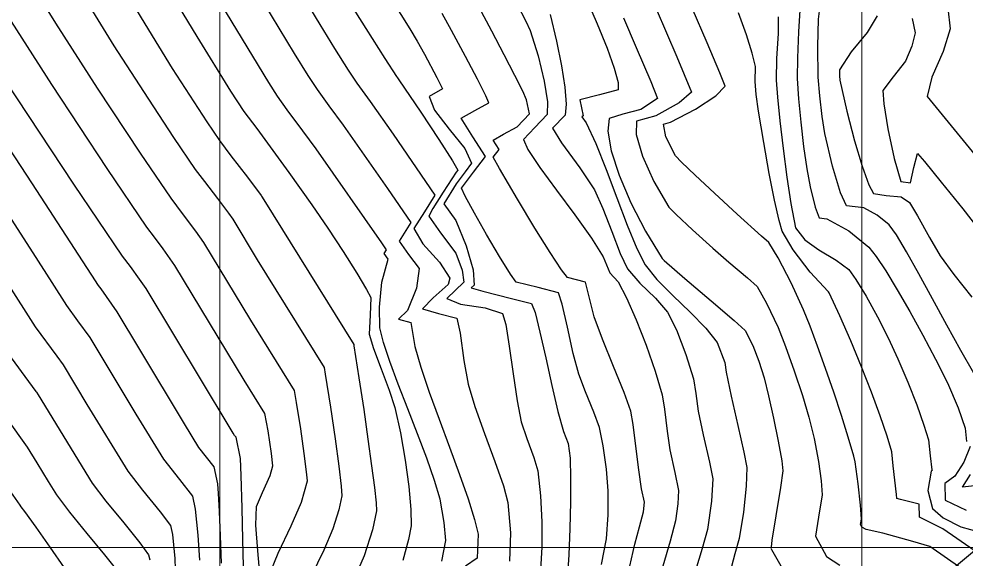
# Model space of a CAD drawing. Extents: x -427 to 62994, y 410 to 109394.
# Drawn here: x 62477.29 to 62514.17, y 108990.87 to 109011.9 of the extents above; entities that cross this region are included whole.
import ezdxf

# ---------------------------------------------------------------- set-up
doc = ezdxf.new("R2010")
doc.units = 0
doc.header["$MEASUREMENT"] = 0
for name, color, linetype in [('coordinate', 2, 'Continuous'), ('curve livello 1 m', 2, 'Continuous'), ('curve livello 5 m', 7, 'Continuous')]:
    doc.layers.add(name, color=color, linetype=linetype)
doc.layers.add('no_plot', color=5, linetype='Continuous', plot=False)

msp = doc.modelspace()

# ---------------------------------------------------------------- linework, layer by layer
at = {"layer": 'coordinate', "linetype": 'Continuous', "lineweight": 0}
for p, q in [((62485.112, 109075.997), (62485.112, 108928.82)), ((62510.112, 109075.997), (62510.112, 108928.82)), ((62447.509, 108991.319), (62546.999, 108991.319))]:
    msp.add_line(p, q, dxfattribs=at)
at = {"layer": 'curve livello 1 m', "flags": 128}
for points in [[(62493.75, 108990.797), (62493.905, 108991.591), (62493.905, 108991.591), (62493.85, 108992.3), (62493.685, 108993.202), (62493.685, 108993.202), (62493.472, 108993.935), (62493.168, 108994.802), (62492.808, 108995.751), (62492.425, 108996.729), (62492.054, 108997.683), (62491.727, 108998.561), (62491.478, 108999.31), (62491.343, 108999.878), (62491.343, 108999.878), (62491.331, 109000.682), (62491.421, 109001.66), (62491.421, 109001.66), (62491.665, 109002.557), (62491.508, 109002.773), (62491.6, 109002.92), (62491.417, 109003.186), (62488.856, 109006.848), (62488.341, 109007.552), (62487.738, 109008.367), (62487.352, 109008.899), (62487.352, 109008.899), (62487.017, 109009.428), (62483.498, 109015.232)], [(62486.768, 109015.372), (62488.999, 109011.685), (62489.58, 109010.755), (62490.114, 109009.912), (62490.443, 109009.406), (62490.967, 109008.691), (62491.861, 109007.414), (62493.484, 109005.045), (62493.076, 109004.392), (62492.67, 109003.741), (62493.018, 109003.153), (62493.666, 109002.438), (62494.066, 109001.812), (62493.997, 109001.558), (62493.416, 109001.044), (62493.006, 109000.619), (62493.622, 109000.436), (62494.334, 109000.256), (62494.464, 108999.674), (62494.617, 108998.603), (62494.778, 108997.681), (62495.044, 108996.819), (62495.422, 108995.762), (62495.822, 108994.675), (62496.155, 108993.725), (62496.329, 108993.079), (62496.425, 108991.894), (62496.389, 108990.791)], [(62485.314, 109015.009), (62488.008, 109010.556), (62488.54, 109009.708), (62488.897, 109009.153), (62489.356, 109008.526), (62489.912, 109007.769), (62489.912, 109007.769), (62491.639, 109005.3), (62492.542, 109003.982), (62492.089, 109003.257), (62492.461, 109002.733), (62492.866, 109002.184), (62492.774, 109001.421), (62492.422, 109000.556), (62492.062, 109000.215), (62492.545, 109000.082), (62492.706, 108999.145), (62492.941, 108998.342), (62493.267, 108997.378), (62493.648, 108996.319), (62494.05, 108995.228), (62494.438, 108994.171), (62494.777, 108993.212), (62495.031, 108992.415), (62495.167, 108991.844), (62495.167, 108991.844), (62495.137, 108990.906), (62494.672, 108990.595)], [(62482.617, 109013.861), (62484.212, 109011.22), (62485.521, 109009.096), (62486.044, 109008.3), (62486.55, 109007.632), (62487.8, 109005.926), (62488.689, 109004.67), (62489.316, 109003.759), (62489.91, 109002.843), (62490.439, 109002.002), (62490.824, 109001.363), (62490.988, 109001.054), (62490.964, 109000.374), (62490.926, 108999.633), (62491.09, 108999.068), (62491.39, 108998.282), (62491.709, 108997.455), (62491.93, 108996.769), (62492.141, 108995.785), (62492.324, 108994.722), (62492.465, 108993.693), (62492.548, 108992.806), (62492.559, 108992.173), (62492.456, 108991.631), (62492.232, 108990.812)], [(62501.695, 109013.241), (62502.905, 109010.428), (62503.475, 109009.048), (62503.003, 109008.639), (62502.083, 109008.132), (62501.332, 109007.922), (62501.322, 109007.401), (62501.569, 109006.564), (62502.014, 109005.571), (62502.596, 109004.576), (62502.884, 109004.29), (62503.519, 109003.697), (62504.313, 109002.975), (62504.933, 109002.438), (62505.653, 109001.823), (62506.032, 109001.487), (62506.4, 109000.842), (62506.851, 108999.884), (62507.141, 108999.144), (62507.476, 108998.208), (62507.798, 108997.239), (62508.051, 108996.401), (62508.249, 108995.568), (62508.422, 108994.677), (62508.524, 108993.917), (62508.566, 108993.371), (62508.419, 108992.504), (62508.311, 108991.764), (62508.734, 108990.973), (62509.257, 108990.641)], [(62486.682, 108990.148), (62486.594, 108991.192), (62486.514, 108992.194), (62486.533, 108992.924), (62486.533, 108992.924), (62486.772, 108993.471), (62487.071, 108994.128), (62487.071, 108994.128), (62487.173, 108994.502), (62487.118, 108994.982), (62486.986, 108995.872), (62486.986, 108995.872), (62486.865, 108996.537), (62486.059, 108997.835), (62483.363, 109002.304), (62482.902, 109002.956), (62482.562, 109003.403), (62482.266, 109003.795), (62482.266, 109003.795), (62480.72, 109006.075), (62478.567, 109009.347), (62476.455, 109012.629)], [(62487.093, 108990.404), (62487.38, 108991.108), (62487.887, 108992.164), (62488.292, 108993.087), (62488.292, 108993.087), (62488.52, 108993.92), (62488.489, 108994.268), (62488.397, 108994.989), (62488.261, 108995.938), (62488.102, 108996.973), (62488.102, 108996.973), (62488.018, 108997.433), (62486.314, 109000.178), (62484.488, 109003.205), (62484.175, 109003.646), (62483.661, 109004.326), (62483.211, 109004.922), (62483.211, 109004.922), (62482.016, 109006.683), (62480.353, 109009.21), (62478.721, 109011.746), (62478.721, 109011.746), (62478.128, 109012.709)], [(62491.804, 109012.644), (62492.512, 109011.525), (62492.797, 109011.036), (62493.078, 109010.534), (62493.564, 109009.618), (62493.777, 109009.177), (62493.257, 109008.887), (62493.467, 109008.354), (62494.047, 109007.618), (62494.647, 109006.866), (62494.915, 109006.284), (62494.667, 109005.947), (62494.314, 109005.48), (62493.832, 109004.708), (62494.305, 109004.055), (62494.709, 109003.068), (62494.972, 109002.138), (62495.017, 109001.544), (62494.896, 109001.429), (62495.347, 109001.305), (62496.472, 109001.022), (62497.25, 109000.823), (62497.386, 109000.468), (62497.575, 108999.713), (62497.799, 108998.715), (62498.039, 108997.633), (62498.274, 108996.623), (62498.487, 108995.843), (62498.671, 108995.37), (62498.749, 108994.807), (62498.771, 108994.027), (62498.767, 108993.087), (62498.741, 108992.065), (62498.695, 108991.038), (62498.632, 108990.082)], [(62496.672, 109012.498), (62497.024, 109011.814), (62497.197, 109011.45), (62497.503, 109010.462), (62497.737, 109009.486), (62497.867, 109008.675), (62497.863, 109008.182), (62497.374, 109007.682), (62496.929, 109007.207), (62497.102, 109006.816), (62497.574, 109006.118), (62498.224, 109005.233), (62498.933, 109004.278), (62499.578, 109003.374), (62500.04, 109002.639), (62500.302, 109002.013), (62500.62, 109001.669), (62500.949, 109001.05), (62501.327, 109000.193), (62501.711, 108999.206), (62502.062, 108998.194), (62502.336, 108997.262), (62502.422, 108996.714), (62502.53, 108995.859), (62502.635, 108995.124), (62502.828, 108994.241), (62502.975, 108993.543), (62502.944, 108993.024), (62502.851, 108992.365), (62502.65, 108991.574), (62502.357, 108990.602)], [(62499.354, 109012.779), (62499.81, 109011.711), (62500.187, 109010.762), (62500.462, 109009.982), (62500.616, 109009.425), (62500.628, 109009.142), (62499.889, 109008.948), (62499.132, 109008.755), (62499.258, 109008.137), (62499.21, 109008.087), (62499.37, 109007.853), (62499.747, 109007.049), (62500.152, 109006.039), (62500.566, 109004.943), (62500.97, 109003.88), (62501.345, 109002.969), (62501.673, 109002.328), (62502.131, 109001.758), (62502.75, 109001.13), (62503.42, 109000.485), (62504.032, 108999.863), (62504.476, 108999.303), (62504.78, 108998.523), (62504.833, 108998.145), (62505.024, 108997.222), (62505.286, 108996.076), (62505.52, 108995.037), (62505.63, 108994.439), (62505.603, 108993.717), (62505.496, 108992.695), (62505.339, 108991.68), (62505.339, 108991.68), (62505.17, 108991.077), (62505.041, 108990.584)], [(62514.477, 108998.115), (62513.971, 108998.998), (62513.424, 108999.986), (62512.868, 109001.006), (62512.335, 109001.982), (62511.854, 109002.838), (62511.457, 109003.498), (62511.175, 109003.889), (62511.175, 109003.889), (62510.71, 109004.265), (62510.194, 109004.55), (62510.194, 109004.55), (62509.51, 109004.633), (62509.283, 109005.136), (62508.973, 109006.175), (62508.674, 109007.439), (62508.674, 109007.439), (62508.566, 109008.102), (62508.47, 109008.915), (62508.414, 109009.635), (62508.414, 109009.635), (62508.394, 109010.829), (62508.428, 109011.894), (62508.505, 109012.513)], [(62480.156, 109012.213), (62480.988, 109010.862), (62482.139, 109009.074), (62483.312, 109007.29), (62484.155, 109006.048), (62484.509, 109005.574), (62485.018, 109004.91), (62485.449, 109004.337), (62485.613, 109004.106), (62486.569, 109002.521), (62489.172, 108998.329), (62489.218, 108998.073), (62489.417, 108996.785), (62489.597, 108995.554), (62489.742, 108994.493), (62489.837, 108993.717), (62489.866, 108993.338), (62489.747, 108992.793), (62489.514, 108992.045), (62489.159, 108991.222), (62488.67, 108990.208)], [(62501.006, 108990.305), (62501.265, 108991.452), (62501.265, 108991.452), (62501.451, 108992.129), (62501.607, 108992.708), (62501.607, 108992.708), (62501.647, 108993.094), (62501.536, 108993.614), (62501.427, 108994.352), (62501.31, 108995.271), (62501.201, 108996.116), (62501.114, 108996.631), (62501.114, 108996.631), (62500.858, 108997.361), (62500.444, 108998.373), (62500.007, 108999.434), (62499.682, 109000.31), (62499.682, 109000.31), (62499.495, 109001.089), (62499.347, 109001.66), (62499.347, 109001.66), (62498.645, 109001.838), (62498.418, 109002.133), (62497.975, 109002.807), (62497.382, 109003.756), (62496.701, 109004.881), (62495.996, 109006.078), (62495.996, 109006.078), (62495.759, 109006.519), (62495.985, 109006.822), (62495.754, 109007.185), (62496.151, 109007.42), (62496.691, 109007.708), (62496.691, 109007.708), (62497.166, 109008.205), (62497.053, 109008.756), (62496.904, 109009.086), (62496.599, 109009.7), (62496.181, 109010.511), (62495.697, 109011.432), (62495.19, 109012.377)], [(62514.007, 108990.489), (62512.755, 108991.36), (62512.1, 108991.562), (62510.922, 108991.881), (62510.922, 108991.881), (62510.281, 108992.03), (62510.113, 108992.118), (62510.058, 108992.222), (62510.091, 108992.431), (62510.06, 108992.97), (62509.969, 108993.796), (62509.847, 108994.661), (62509.847, 108994.661), (62509.8, 108994.876), (62509.582, 108995.619), (62509.315, 108996.469), (62509.015, 108997.376), (62508.699, 108998.29), (62508.386, 108999.161), (62508.092, 108999.941), (62507.835, 109000.578), (62507.835, 109000.578), (62507.353, 109001.632), (62506.857, 109002.604), (62506.494, 109003.202), (62506.494, 109003.202), (62506.209, 109003.449), (62505.262, 109004.306), (62504.373, 109005.123), (62503.621, 109005.824), (62503.088, 109006.334), (62502.854, 109006.578), (62502.854, 109006.578), (62502.476, 109007.31), (62502.388, 109007.81), (62502.388, 109007.81), (62502.665, 109007.888), (62503.638, 109008.395), (62504.425, 109008.913), (62504.791, 109009.287), (62504.791, 109009.287), (62504.584, 109009.805), (62504.082, 109010.971), (62503.499, 109012.322)], [(62507.711, 109012.448), (62507.65, 109011.406), (62507.599, 109010.391), (62507.593, 109009.579), (62507.645, 109008.798), (62507.732, 109007.884), (62507.844, 109006.939), (62507.968, 109006.065), (62508.092, 109005.363), (62508.289, 109004.58), (62508.45, 109004.162), (62508.743, 109004.127), (62509.608, 109003.649), (62510.389, 109003.017), (62510.668, 109002.658), (62511.045, 109002.09), (62511.491, 109001.359), (62511.981, 109000.512), (62512.487, 108999.593), (62512.983, 108998.651), (62513.441, 108997.73), (62513.857, 108996.768), (62514.135, 108995.971), (62514.191, 108995.454)], [(62513.463, 109012.323), (62513.553, 109011.519), (62513.277, 109010.631), (62512.832, 109009.636), (62512.649, 109008.887), (62516.683, 109003.971)], [(62499.974, 108990.657), (62500.172, 108991.657), (62500.235, 108992.601), (62500.238, 108993.528), (62500.238, 108993.528), (62500.162, 108994.373), (62500.034, 108995.288), (62499.893, 108996.001), (62499.893, 108996.001), (62499.676, 108996.592), (62499.347, 108997.388), (62499.084, 108998.077), (62499.084, 108998.077), (62498.875, 108998.881), (62498.647, 108999.902), (62498.441, 109000.802), (62498.298, 109001.242), (62498.298, 109001.242), (62497.507, 109001.452), (62496.654, 109001.659), (62496.654, 109001.659), (62496.434, 109001.968), (62496.005, 109002.655), (62495.495, 109003.513), (62495.495, 109003.513), (62495.026, 109004.341), (62494.667, 109005.01), (62494.527, 109005.316), (62494.527, 109005.316), (62494.993, 109005.938), (62495.45, 109006.553), (62494.956, 109007.313), (62494.506, 109008.036), (62494.506, 109008.036), (62495.041, 109008.336), (62495.584, 109008.638), (62495.584, 109008.638), (62495.467, 109008.907), (62495.141, 109009.554), (62494.674, 109010.447), (62494.134, 109011.455), (62494.134, 109011.455), (62493.767, 109012.116)], [(62500.825, 109011.953), (62501.317, 109010.794), (62501.889, 109009.463), (62502.159, 109008.81), (62501.5, 109008.377), (62500.798, 109008.195), (62500.276, 109008.034), (62500.214, 109007.536), (62500.352, 109006.773), (62500.663, 109005.819), (62501.116, 109004.75), (62501.684, 109003.644), (62502.339, 109002.574), (62502.417, 109002.501), (62503.221, 109001.801), (62504.241, 109000.929), (62505.138, 109000.161), (62505.569, 108999.772), (62505.866, 108999.19), (62506.093, 108998.581), (62506.302, 108997.925), (62506.477, 108997.234), (62506.673, 108996.364), (62506.857, 108995.467), (62506.998, 108994.694), (62507.04, 108994.311), (62506.946, 108993.661), (62506.761, 108992.56), (62506.612, 108991.607), (62506.583, 108991.337), (62506.572, 108991.297), (62506.587, 108991.242), (62506.597, 108991.246), (62506.961, 108990.611)], [(62506.85, 109011.985), (62506.849, 109011.336), (62506.793, 109010.362), (62506.772, 109009.524), (62506.821, 109008.863), (62506.916, 109007.936), (62507.043, 109006.86), (62507.19, 109005.749), (62507.341, 109004.718), (62507.526, 109003.777), (62507.886, 109003.303), (62508.433, 109002.915), (62509.108, 109002.51), (62509.602, 109002.146), (62509.882, 109001.759), (62510.279, 109001.104), (62510.722, 109000.304), (62511.139, 108999.484), (62511.514, 108998.666), (62511.896, 108997.765), (62512.247, 108996.875), (62512.529, 108996.092), (62512.705, 108995.511), (62512.768, 108994.89), (62512.833, 108994.344), (62512.846, 108994.326), (62512.81, 108994.3), (62512.68, 108993.545), (62512.857, 108992.836), (62513.279, 108992.474), (62513.969, 108992.134), (62514.719, 108991.918)], [(62510.702, 109012.028), (62510.324, 109011.379), (62509.691, 109010.628), (62509.242, 109009.922), (62509.235, 109009.691), (62509.256, 109009.516), (62509.528, 109008.308), (62509.827, 109007.158), (62510.121, 109006.17), (62510.379, 109005.45), (62510.57, 109005.104), (62511.06, 109005.033), (62511.645, 109004.973), (62511.961, 109004.76), (62512.28, 109004.244), (62512.743, 109003.397), (62513.163, 109002.678), (62513.694, 109001.953), (62514.393, 109001.068)], [(62486.03, 108990.59), (62486.01, 108991.633), (62485.98, 108992.851), (62485.942, 108994.133), (62485.942, 108994.133), (62485.913, 108994.792), (62485.743, 108995.615), (62485.687, 108995.685), (62485.635, 108995.771), (62485.473, 108996.041), (62482.238, 109001.404), (62481.982, 109001.772), (62481.628, 109002.265), (62481.628, 109002.265), (62481.322, 109002.669), (62479.423, 109005.468), (62476.781, 109009.483)], [(62476.008, 109005.595), (62477.833, 109002.791), (62478.562, 109001.645), (62479.138, 109000.743), (62479.574, 109000.151), (62480.042, 108999.502), (62481.836, 108996.517), (62482.911, 108994.76), (62483.544, 108993.966), (62484.041, 108993.325), (62484.146, 108992.815), (62484.25, 108991.808), (62484.313, 108990.828)], [(62476.804, 109001.665), (62477.918, 108999.922), (62478.762, 108998.777), (62479.005, 108998.44), (62479.937, 108996.889), (62481.523, 108994.297), (62482.1, 108993.558), (62482.791, 108992.718), (62483.19, 108992.18), (62483.263, 108991.827), (62483.353, 108990.895), (62483.39, 108990.06)], [(62476.698, 108999.1), (62477.95, 108997.403), (62477.968, 108997.378), (62478.038, 108997.262), (62480.135, 108993.834), (62480.672, 108993.134), (62481.37, 108992.285), (62482.001, 108991.51), (62482.339, 108991.035), (62482.38, 108990.839)], [(62476.808, 108996.363), (62477.612, 108995.226), (62477.989, 108994.615), (62478.42, 108993.894), (62478.747, 108993.371), (62479.257, 108992.699), (62479.93, 108991.872), (62480.623, 108991.032), (62481.19, 108990.324)], [(62514.335, 108995.261), (62514.086, 108994.652), (62513.728, 108994.099), (62513.338, 108993.812), (62513.358, 108993.172), (62514.172, 108992.771)], [(62514.612, 108993.732), (62514.032, 108993.675), (62514.032, 108993.675), (62514.337, 108994.167)]]:
    msp.add_lwpolyline(points, dxfattribs=at)
at = {"layer": 'curve livello 5 m', "flags": 128}
for points in [[(62480.88, 109013.876), (62482.184, 109011.716), (62483.254, 109009.979), (62483.254, 109009.979), (62483.925, 109008.937), (62484.609, 109007.898), (62485.1, 109007.174), (62485.1, 109007.174), (62485.544, 109006.58), (62486.182, 109005.746), (62486.723, 109005.028), (62486.723, 109005.028), (62486.738, 109005.007), (62486.824, 109004.864), (62490.325, 108999.225), (62490.334, 108999.174), (62490.529, 108997.926), (62490.713, 108996.695), (62490.88, 108995.536), (62491.021, 108994.507), (62491.128, 108993.663), (62491.195, 108993.06), (62491.212, 108992.755), (62491.212, 108992.755), (62491.051, 108992.017), (62490.735, 108991.003), (62490.735, 108991.003), (62490.413, 108990.279)], [(62489.99, 109012.813), (62490.793, 109011.527), (62491.534, 109010.359), (62491.988, 109009.66), (62491.988, 109009.66), (62492.023, 109009.612), (62492.082, 109009.528), (62492.94, 109008.275), (62493.634, 109007.213), (62494.167, 109006.376), (62494.379, 109006.015), (62494.379, 109006.015), (62494.317, 109005.932), (62493.802, 109005.157), (62493.408, 109004.524), (62493.251, 109004.224), (62493.251, 109004.224), (62493.702, 109003.572), (62494.296, 109002.781), (62494.296, 109002.781), (62494.546, 109002.118), (62494.615, 109001.654), (62494.615, 109001.654), (62493.951, 109001.024), (62494.486, 109000.795), (62495.448, 109000.654), (62496.124, 109000.43), (62496.124, 109000.43), (62496.245, 109000.013), (62496.383, 108999.158), (62496.534, 108998.09), (62496.691, 108997.034), (62496.85, 108996.217), (62496.85, 108996.217), (62497.061, 108995.574), (62497.332, 108994.833), (62497.491, 108994.314), (62497.491, 108994.314), (62497.6, 108993.333), (62497.652, 108992.317), (62497.649, 108991.336), (62497.593, 108990.458)], [(62514.52, 108991.18), (62513.266, 108992.052), (62512.742, 108992.304), (62512.356, 108992.5), (62512.34, 108993.01), (62511.617, 108993.197), (62511.475, 108993.234), (62511.458, 108993.392), (62511.336, 108994.497), (62511.276, 108995.052), (62511.099, 108995.659), (62510.83, 108996.448), (62510.489, 108997.366), (62510.098, 108998.358), (62509.678, 108999.37), (62509.251, 109000.348), (62508.838, 109001.238), (62508.816, 109001.274), (62508.793, 109001.29), (62508.104, 109002.04), (62507.442, 109002.913), (62507.004, 109003.647), (62506.885, 109004.06), (62506.712, 109004.845), (62506.507, 109005.892), (62506.291, 109007.087), (62506.087, 109008.319), (62506, 109008.963), (62505.951, 109009.468), (62505.97, 109010.056), (62505.844, 109010.575), (62505.618, 109011.288), (62505.312, 109012.142)], [(62497.971, 109012.071), (62498.223, 109011.039), (62498.419, 109010.08), (62498.548, 109009.245), (62498.598, 109008.587), (62498.561, 109008.159), (62498.561, 109008.159), (62498.07, 109007.647), (62498.409, 109007.074), (62499.123, 109006.107), (62499.705, 109005.246), (62499.705, 109005.246), (62500.027, 109004.528), (62500.371, 109003.626), (62500.703, 109002.766), (62500.988, 109002.17), (62500.988, 109002.17), (62501.466, 109001.622), (62502.08, 109001.026), (62502.548, 109000.486), (62502.548, 109000.486), (62502.888, 108999.797), (62503.263, 108998.837), (62503.558, 108997.892), (62503.558, 108997.892), (62503.64, 108997.325), (62503.734, 108996.634), (62503.734, 108996.634), (62503.931, 108995.71), (62504.175, 108994.641), (62504.302, 108993.991), (62504.302, 108993.991), (62504.251, 108993.124), (62504.095, 108992.022), (62504.095, 108992.022), (62503.897, 108991.279), (62503.638, 108990.424)], [(62512.075, 109011.917), (62512.184, 109011.359), (62512.053, 109010.842), (62511.805, 109010.255), (62511.805, 109010.255), (62511.324, 109009.646), (62510.932, 109009.121), (62510.932, 109009.121), (62510.965, 109008.605), (62511.125, 109007.623), (62511.364, 109006.468), (62511.364, 109006.468), (62511.63, 109005.574), (62512.005, 109005.529), (62512.137, 109006.126), (62512.273, 109006.667), (62512.273, 109006.667), (62512.551, 109006.35), (62513.206, 109005.549), (62514.041, 109004.504), (62514.041, 109004.504), (62514.801, 109003.536)], [(62485.178, 108990.708), (62485.136, 108991.783), (62485.094, 108992.725), (62485.057, 108993.432), (62485.03, 108993.804), (62484.892, 108994.47), (62484.299, 108995.223), (62483.736, 108996.144), (62481.998, 108999.035), (62481.113, 109000.503), (62480.483, 109001.392), (62480.387, 109001.526), (62480.358, 109001.565), (62480.271, 109001.701), (62477.811, 109005.481), (62475.516, 109008.978)], [(62475.849, 108995.053), (62477.316, 108992.978), (62477.358, 108992.908), (62477.502, 108992.726), (62477.946, 108992.113), (62478.495, 108991.333), (62479.054, 108990.534)]]:
    msp.add_lwpolyline(points, dxfattribs=at)
at = {"layer": 'no_plot', "flags": 128}
msp.add_lwpolyline([(62491.798, 108972.24), (62565.995, 109034.229)], dxfattribs=at)

doc.saveas('drawing.dxf')
